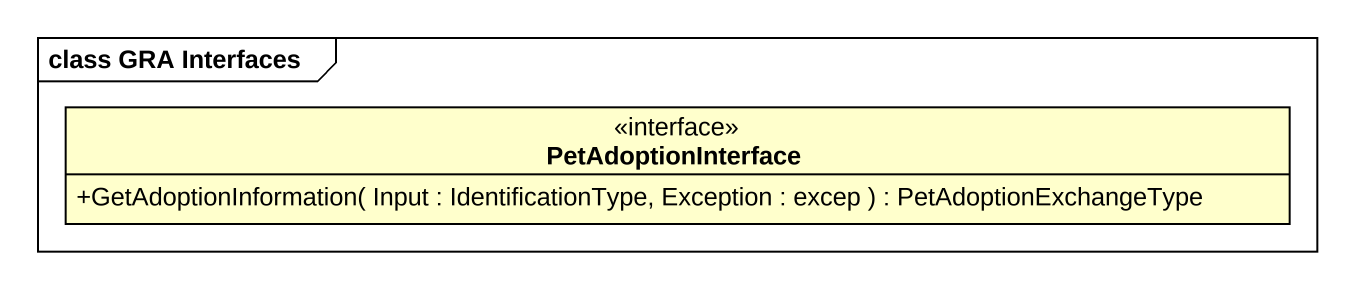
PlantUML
@startuml
mainframe class GRA Interfaces
hide circle
hide empty members
skinparam classAttributeIconSize 0
interface PetAdoptionInterface {
  +GetAdoptionInformation( Input : IdentificationType, Exception : excep ) : PetAdoptionExchangeType
}
@enduml
